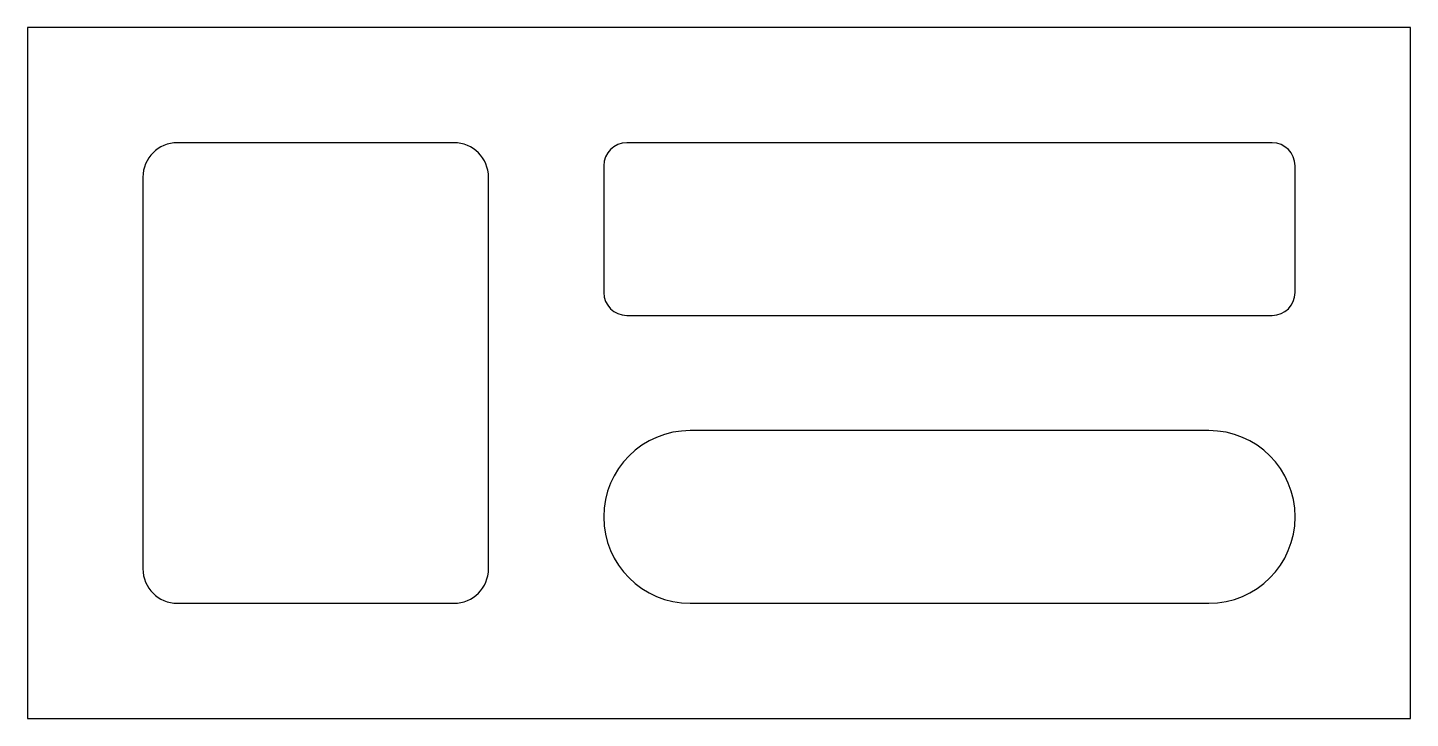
# Model space of a CAD drawing. Header units: millimetres. Extents: x 0 to 120, y 0 to 60.
import ezdxf

# ---------------------------------------------------------------- set-up
doc = ezdxf.new("R2010")
doc.units = ezdxf.units.MM
doc.layers.get('0').update_dxf_attribs({"linetype": 'CONTINUOUS'})

msp = doc.modelspace()

# ---------------------------------------------------------------- linework, layer by layer
for p, q in [((120, 60), (0, 60)), ((0, 60), (0, 0)), ((120, 0), (120, 60)), ((37, 50), (13, 50)), ((108, 50), (52, 50)), ((50, 48), (50, 37)), ((110, 37), (110, 48)), ((10, 47), (10, 13)), ((40, 13), (40, 47)), ((52, 35), (108, 35)), ((102.5, 25), (57.5, 25)), ((50, 17.5), (50, 17.5)), ((110, 17.5), (110, 17.5)), ((13, 10), (37, 10)), ((57.5, 10), (102.5, 10)), ((0, 0), (120, 0))]:
    msp.add_line(p, q)
for centre, radius, start, end in [((13, 47), 3, 90, 180), ((37, 47), 3, 0, 90), ((52, 48), 2, 90, 180), ((108, 48), 2, 0, 90), ((52, 37), 2, 180, 270), ((108, 37), 2, -90, 0), ((57.5, 17.5), 7.5, 90, 180), ((102.5, 17.5), 7.5, 0, 90), ((57.5, 17.5), 7.5, 180, 270), ((102.5, 17.5), 7.5, -90, 0), ((13, 13), 3, 180, 270), ((37, 13), 3, -90, 0)]:
    msp.add_arc(centre, radius, start, end)

doc.saveas('drawing.dxf')
